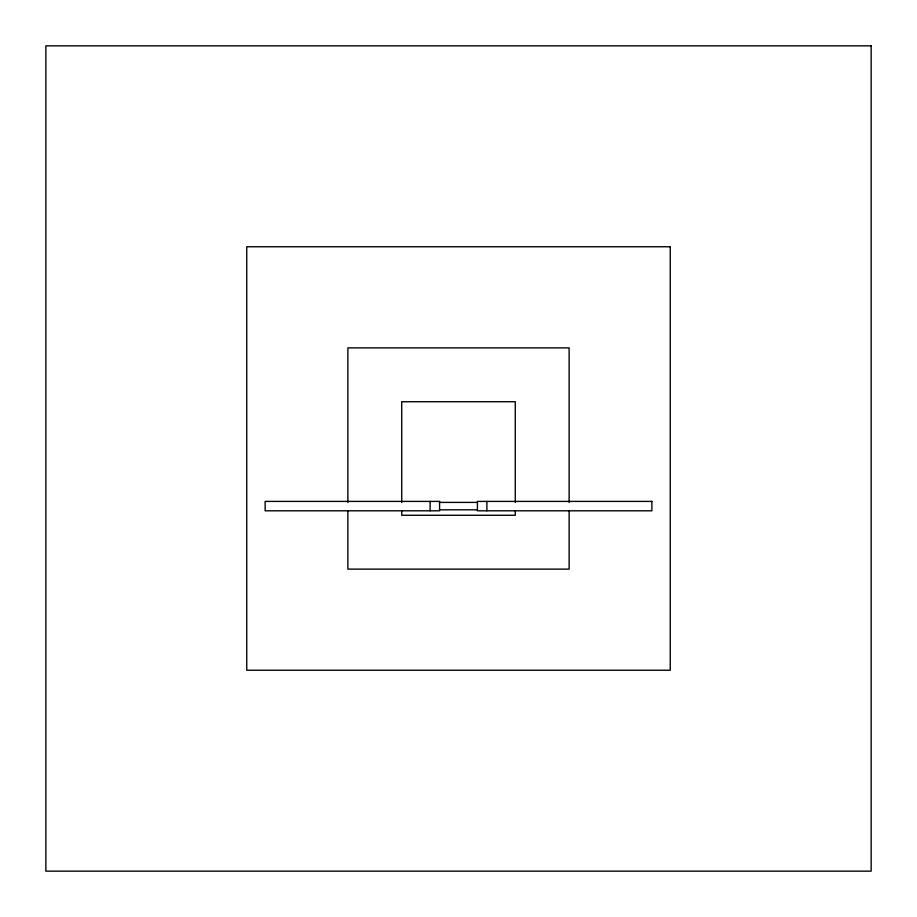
<?xml version="1.0" encoding="UTF-8"?>
<svg xmlns="http://www.w3.org/2000/svg" width="917" height="917" viewBox="0 0 917 917"><rect width="100%" height="100%" fill="white"/><g stroke="black" fill="none" stroke-linecap="round" stroke-linejoin="round"><path stroke-width="1.38" d="M439.575 502.401L477.425 502.401M439.575 509.806L477.425 509.806M569.125 502.493L569.125 347.875L347.875 347.875L347.875 502.493M569.125 510.609L569.125 569.125L347.875 569.125L347.875 510.609M515.274 502.493L515.274 401.726L401.726 401.726L401.726 502.493M515.274 511.01L515.274 515.274L401.726 515.274L401.726 511.01M486.881 501.404L486.881 510.803M430.119 501.404L430.119 510.803M871.15 45.85L45.85 45.85L45.85 871.15L871.15 871.15L871.15 45.85M670.247 246.753L246.753 246.753L246.753 670.247L670.247 670.247L670.247 246.753M439.575 501.404L265.128 501.404L265.128 510.803L439.575 510.803L439.575 501.404M651.872 501.404L477.425 501.404L477.425 510.803L651.872 510.803L651.872 501.404"/></g></svg>
